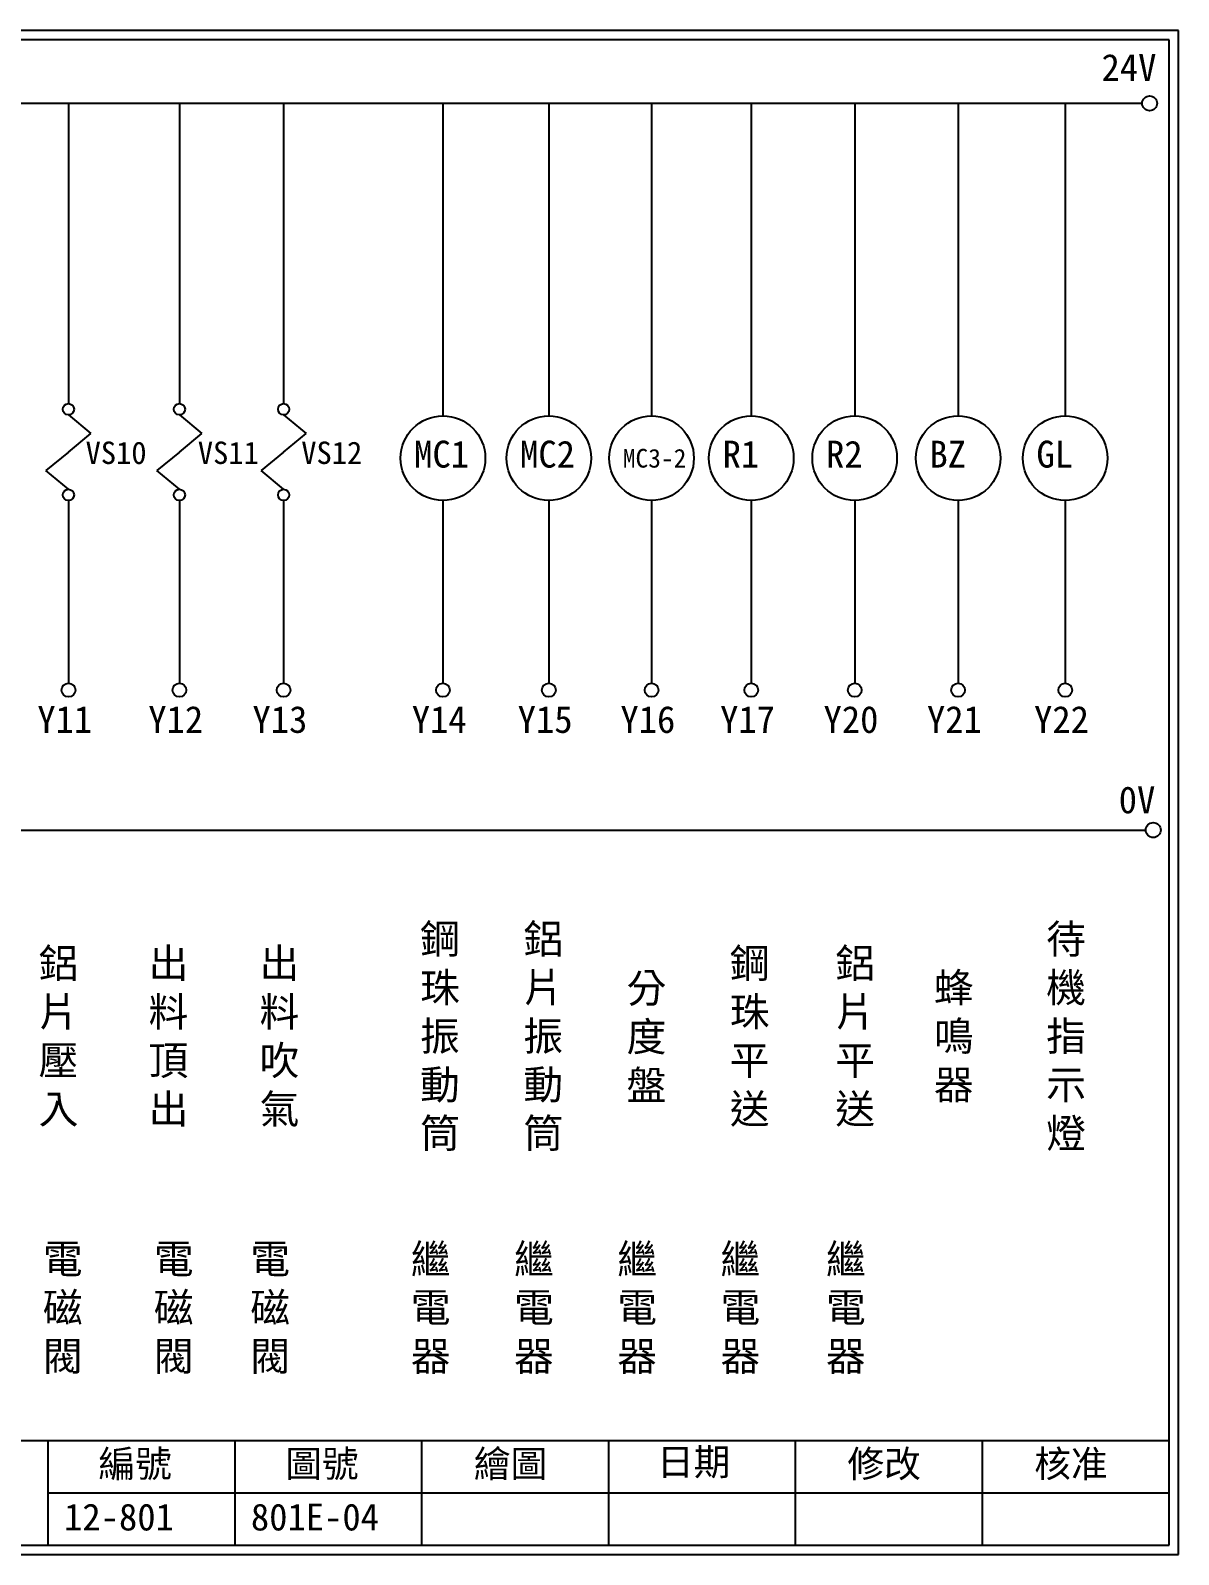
# Model space of a CAD drawing. Extents: x 926 to 1213, y 3 to 207.
# Drawn here: x 1059.1 to 1212.7, y 3 to 207 of the extents above; entities that cross this region are included whole.
import ezdxf

# ---------------------------------------------------------------- set-up
doc = ezdxf.new("R2010")
doc.units = 0
doc.layers.get('0').update_dxf_attribs({"linetype": 'CONTINUOUS'})
doc.layers.add('圖框層', color=7, linetype='CONTINUOUS')
doc.layers.add('標尺寸層', color=3, linetype='CONTINUOUS')
doc.styles.add('CNS', font='romanc.shx', dxfattribs={"bigfont": 'chineset.shx'})
doc.styles.add('STSL', font='KAIU.TTF')

msp = doc.modelspace()

# ---------------------------------------------------------------- linework, layer by layer
for centre in [(1208.88, 197.22), (1209.36, 99.96)]:
    msp.add_circle(centre, 1)
at = {"layer": '圖框層', "color": 7}
for p, q in [((1212.74, 206.97), (925.74, 206.97)), ((1212.74, 3), (1212.74, 206.97)), ((1211.49, 205.72), (926.99, 205.72)), ((1211.49, 4.25), (1211.49, 205.72)), ((926.99, 18.25), (1211.49, 18.25)), ((1061.49, 4.25), (1061.49, 18.25)), ((1086.49, 4.25), (1086.49, 18.25)), ((1111.49, 4.25), (1111.49, 18.25)), ((1136.49, 4.25), (1136.49, 18.25)), ((1161.49, 4.25), (1161.49, 18.25)), ((1186.49, 4.25), (1186.49, 18.25)), ((1061.49, 11.25), (1211.49, 11.25)), ((926.99, 4.25), (1211.49, 4.25)), ((925.74, 3), (1212.74, 3))]:
    msp.add_line(p, q, dxfattribs=at)
at = {"layer": '標尺寸層', "color": 7}
for p, q in [((930.28, 197.22), (1207.88, 197.22)), ((1064.2, 197.22), (1064.2, 157.03)), ((1079.05, 197.22), (1079.05, 157.03)), ((1092.99, 197.22), (1092.99, 157.03)), ((1114.31, 197.22), (1114.31, 155.39)), ((1128.48, 197.22), (1128.48, 155.39)), ((1142.23, 197.22), (1142.23, 155.39)), ((1155.57, 197.22), (1155.57, 155.39)), ((1169.41, 197.22), (1169.41, 155.39)), ((1183.25, 197.22), (1183.25, 155.39)), ((1197.58, 197.22), (1197.58, 155.39)), ((1064.2, 155.53), (1067.2, 153.04)), ((1079.05, 155.53), (1082.05, 153.04)), ((1092.99, 155.53), (1095.99, 153.04)), ((1064.2, 150.55), (1067.2, 153.04)), ((1079.05, 150.55), (1082.05, 153.04)), ((1092.99, 150.55), (1095.99, 153.04)), ((1064.2, 150.55), (1061.19, 148.06)), ((1079.05, 150.55), (1076.04, 148.06)), ((1092.99, 150.55), (1089.99, 148.06)), ((1064.2, 145.57), (1061.19, 148.06)), ((1079.05, 145.57), (1076.04, 148.06)), ((1092.99, 145.57), (1089.99, 148.06)), ((1064.2, 144.07), (1064.2, 119.62)), ((1079.05, 144.07), (1079.05, 119.62)), ((1092.99, 144.07), (1092.99, 119.62)), ((1114.31, 144.07), (1114.31, 119.62)), ((1128.48, 144.07), (1128.48, 119.62)), ((1142.23, 144.07), (1142.23, 119.62)), ((1155.57, 144.07), (1155.57, 119.62)), ((1169.41, 144.07), (1169.41, 119.62)), ((1183.25, 144.07), (1183.25, 119.62)), ((1197.58, 144.07), (1197.58, 119.62)), ((930.49, 99.96), (1208.36, 99.96))]:
    msp.add_line(p, q, dxfattribs=at)
for centre, radius in [((1064.2, 156.28), 0.751), ((1079.05, 156.28), 0.751), ((1092.99, 156.28), 0.751), ((1114.31, 149.73), 5.66), ((1128.48, 149.73), 5.66), ((1142.23, 149.73), 5.66), ((1155.57, 149.73), 5.66), ((1169.41, 149.73), 5.66), ((1183.25, 149.73), 5.66), ((1197.58, 149.73), 5.66), ((1064.2, 144.82), 0.751), ((1079.05, 144.82), 0.751), ((1092.99, 144.82), 0.751), ((1064.2, 118.7), 0.92), ((1079.05, 118.7), 0.92), ((1092.99, 118.7), 0.92), ((1114.31, 118.7), 0.92), ((1128.48, 118.7), 0.92), ((1142.23, 118.7), 0.92), ((1155.57, 118.7), 0.92), ((1169.41, 118.7), 0.92), ((1183.25, 118.7), 0.92), ((1197.58, 118.7), 0.92)]:
    msp.add_circle(centre, radius, dxfattribs=at)

# ---------------------------------------------------------------- texts
at = {"layer": '圖框層', "color": 4, "style": 'STSL'}
for s, height, p in [('24V', 3.6, (1202.44, 200.22)), ('VS10', 3, (1066.49, 148.95)), ('VS11', 3, (1081.51, 148.95)), ('VS12', 3, (1095.35, 148.95)), ('MC1', 3.6, (1110.46, 148.47)), ('MC2', 3.6, (1124.63, 148.47)), ('MC3-2', 2.5, (1138.38, 148.47)), ('R1', 3.6, (1151.73, 148.47)), ('R2', 3.6, (1165.57, 148.47)), ('BZ', 3.6, (1179.41, 148.47)), ('GL', 3.6, (1193.73, 148.47)), ('Y11', 3.6, (1060.03, 112.96)), ('Y12', 3.6, (1074.88, 112.96)), ('Y13', 3.6, (1088.82, 112.96)), ('Y14', 3.6, (1110.14, 112.96)), ('Y15', 3.6, (1124.31, 112.96)), ('Y16', 3.6, (1138.06, 112.96)), ('Y17', 3.6, (1151.4, 112.96)), ('Y20', 3.6, (1165.24, 112.96)), ('Y21', 3.6, (1179.08, 112.96)), ('Y22', 3.6, (1193.41, 112.96)), ('0V', 3.6, (1204.74, 102.2)), ('編號', 3.6, (1068.21, 13.34)), ('圖號', 3.6, (1093.21, 13.34)), ('繪圖', 3.6, (1118.44, 13.34)), ('日期', 3.6, (1142.96, 13.59)), ('修改', 3.6, (1168.44, 13.34)), ('核准', 3.6, (1193.44, 13.34)), ('12-801', 3.6, (1063.61, 6.22)), ('801E-04', 3.6, (1088.61, 6.22))]:
    msp.add_text(s, height=height, dxfattribs=at).set_placement(p)
at = {"layer": '標尺寸層', "color": 7, "char_height": 3.9, "attachment_point": 5, "style": 'CNS'}
for s, insert, width in [('{\\fDFKai-SB|b0|i0|c136|p65;鋼珠振動筒}', (1113.91, 72.17), 2.8481), ('{\\fDFKai-SB|b0|i0|c136|p65;鋁片振動筒}', (1127.73, 72.17), 2.8481), ('{\\fDFKai-SB|b0|i0|c136|p65;待機指示燈}', (1197.7, 72.17), 2.8481), ('{\\fDFKai-SB|b0|i0|c136|p65;鋁片\\P壓入}', (1062.86, 72.17), 2.8481), ('{\\fDFKai-SB|b0|i0|c136|p65;出料頂出}', (1077.58, 72.17), 2.8481), ('{\\fDFKai-SB|b0|i0|c136|p65;出料吹氣}', (1092.43, 72.17), 2.8481), ('{\\fDFKai-SB|b0|i0|c136|p65;鋼珠平送}', (1155.35, 72.17), 2.8481), ('{\\fDFKai-SB|b0|i0|c136|p65;鋁片平送}', (1169.47, 72.17), 2.8481), ('{\\fDFKai-SB|b0|i0|c136|p65;分度盤}', (1141.54, 72.17), 2.8481), ('{\\fDFKai-SB|b0|i0|c136|p65;蜂鳴器}', (1182.67, 72.17), 2.8481), ('{\\fDFKai-SB|b0|i0|c136|p65;繼電器}', (1112.67, 35.84), 8.6627), ('{\\fDFKai-SB|b0|i0|c136|p65;繼電器}', (1126.49, 35.84), 8.6627), ('{\\fDFKai-SB|b0|i0|c136|p65;繼電器}', (1140.3, 35.84), 8.6627), ('{\\fDFKai-SB|b0|i0|c136|p65;繼電器}', (1154.11, 35.84), 8.6627), ('{\\fDFKai-SB|b0|i0|c136|p65;繼電器}', (1168.23, 35.84), 8.6627), ('{\\fDFKai-SB|b0|i0|c136|p65;電磁閥}', (1063.43, 35.84), 8.6627), ('{\\fDFKai-SB|b0|i0|c136|p65;電磁閥}', (1078.28, 35.84), 8.6627), ('{\\fDFKai-SB|b0|i0|c136|p65;電磁閥}', (1091.19, 35.84), 8.6627)]:
    msp.add_mtext(s, dxfattribs=dict(at, insert=insert, width=width))

doc.saveas('drawing.dxf')
